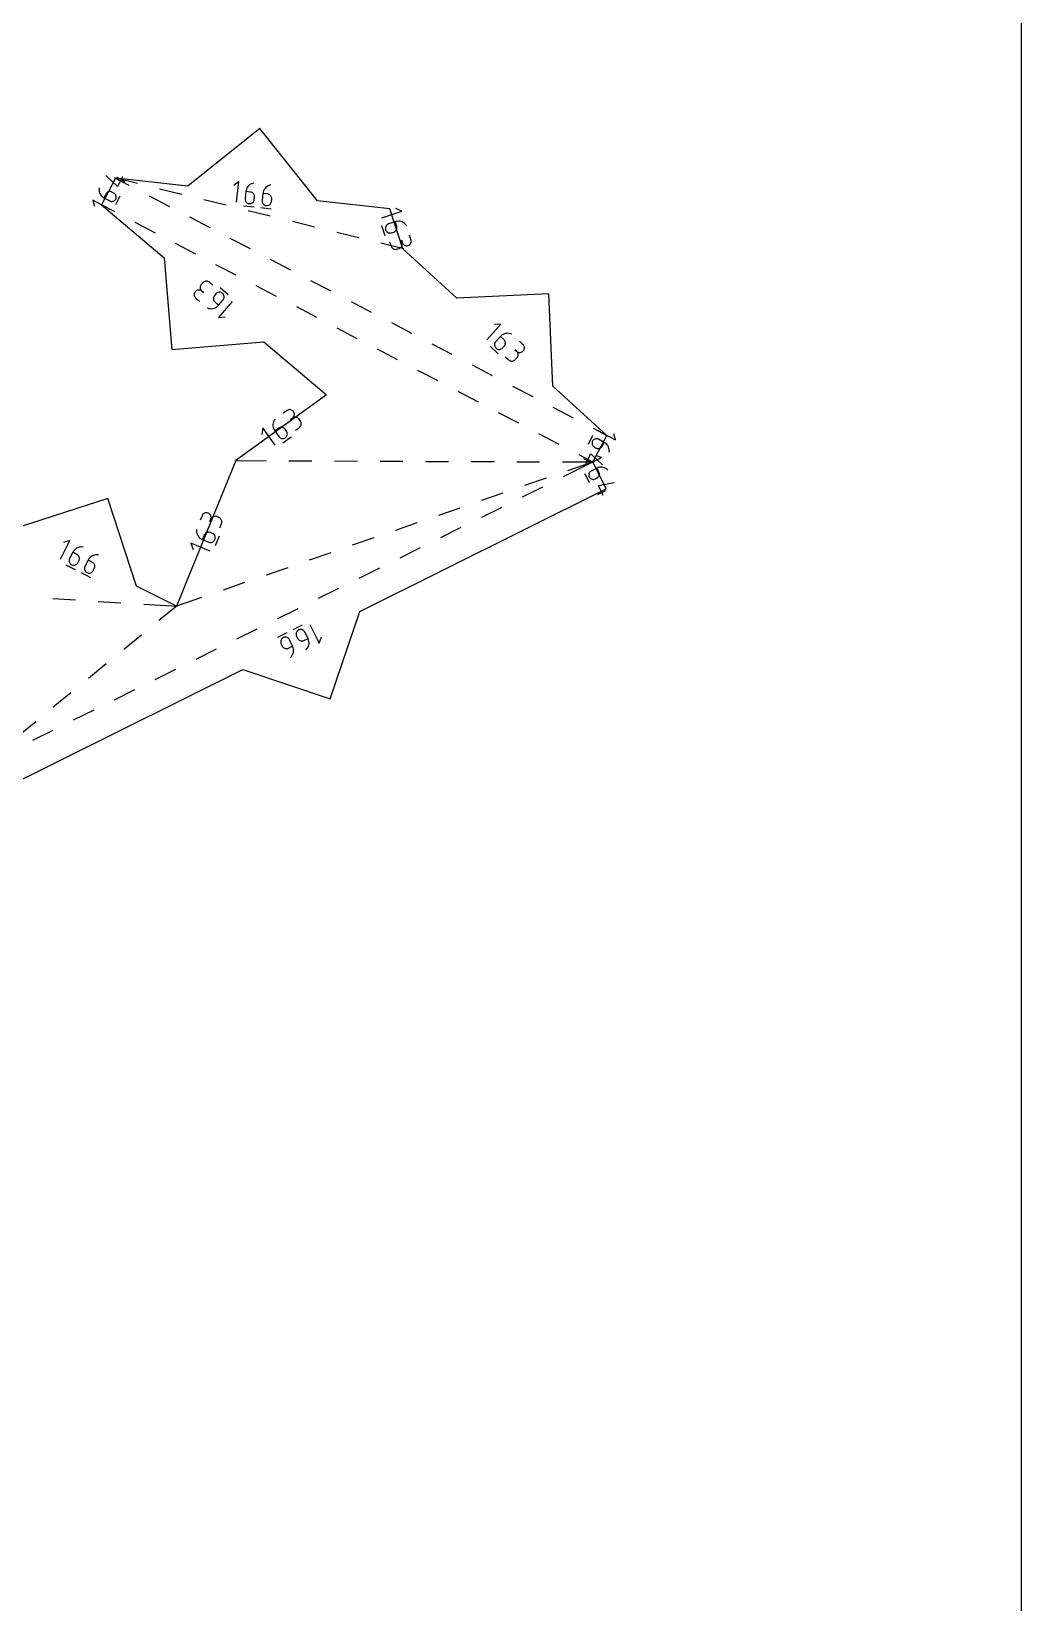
# Model space of a CAD drawing. Extents: x -2 to 214, y 3 to 282.
# Drawn here: x 190.28 to 214.39, y 203.37 to 241.63 of the extents above; entities that cross this region are included whole.
import ezdxf

# ---------------------------------------------------------------- set-up
doc = ezdxf.new("R2010")
doc.units = 0
doc.layers.add('Layer_1', color=7, linetype='CONTINUOUS')

msp = doc.modelspace()

# ---------------------------------------------------------------- linework, layer by layer
at = {"layer": 'Layer_1', "color": 5}
for points in [[(-1.511918, 3.023787), (214.388082, 3.023787), (214.388082, 282.423787), (-1.511918, 282.423787), (-1.511918, 3.023787)], [(189.428056, 223.107569), (195.429558, 226.090298), (197.557697, 225.375228), (198.272767, 227.50337), (204.274268, 230.486099), (203.948305, 231.141963), (204.28804, 231.790802), (202.978215, 232.990522), (202.879812, 235.23343), (200.636903, 235.135023), (199.327082, 236.334742), (199.005144, 237.30879), (197.244345, 237.505068), (195.842495, 239.25867), (194.088893, 237.856816), (192.328098, 238.053098), (191.988369, 237.404255), (193.513586, 236.114778), (193.700961, 233.877546), (195.938193, 234.064917), (197.46341, 232.77544), (195.258069, 231.175798), (193.810502, 227.628917), (192.841276, 228.121395), (192.145115, 230.255796), (190.010715, 229.559638)]]:
    msp.add_lwpolyline(points, dxfattribs=at)
at = {"layer": 'Layer_1', "color": 1}
for points in [[(192.49796, 238.088312), (192.373539, 237.850681), (192.0904, 238.119851)], [(192.86444, 237.921417), (192.306546, 238.058386)], [(192.308441, 238.063389), (192.65628, 237.88126)], [(192.555809, 237.967264), (192.365736, 238.066786)], [(195.278008, 237.466707), (195.334724, 237.975498), (195.209001, 237.874967)], [(191.931904, 237.817143), (191.931904, 237.817143), (191.927854, 237.784567), (191.928524, 237.752383), (191.933706, 237.721021), (191.943189, 237.690922), (191.956764, 237.662517), (191.974212, 237.636245), (191.995333, 237.612539), (192.019911, 237.591845), (192.047735, 237.574594), (192.189982, 237.500115), (192.189982, 237.500115), (192.207882, 237.4927), (192.22629, 237.488696), (192.2448, 237.48799), (192.262993, 237.490425), (192.280466, 237.495886), (192.296799, 237.504232), (192.311588, 237.515348), (192.324422, 237.5291), (192.334885, 237.545356), (192.334885, 237.545356), (192.342304, 237.563249), (192.346305, 237.581649), (192.34701, 237.600142), (192.344576, 237.618321), (192.339104, 237.635776), (192.330733, 237.652099), (192.319589, 237.666888), (192.305806, 237.679725), (192.289511, 237.690206), (192.242165, 237.714996), (192.242165, 237.714996), (192.224279, 237.722415), (192.205895, 237.726419), (192.187431, 237.727124), (192.169281, 237.72469), (192.151853, 237.719226), (192.135559, 237.710858), (192.120798, 237.699721), (192.107978, 237.685941), (192.097504, 237.669646), (192.047742, 237.574608)], [(192.332394, 237.410386), (192.444437, 237.624371)], [(193.147738, 237.623926), (193.639196, 237.3666)], [(193.941947, 237.656876), (193.403195, 237.789143)], [(195.695217, 237.935313), (195.695217, 237.935313), (195.661498, 237.926783), (195.629974, 237.913744), (195.600997, 237.896567), (195.57492, 237.875626), (195.552088, 237.851302), (195.532854, 237.823965), (195.517569, 237.793997), (195.506583, 237.761771), (195.500247, 237.727657), (195.481398, 237.558553), (195.481398, 237.558553), (195.480975, 237.538025), (195.484079, 237.518305), (195.490486, 237.499752), (195.499884, 237.48272), (195.511991, 237.467565), (195.526519, 237.454646), (195.543184, 237.444313), (195.561694, 237.436929), (195.581771, 237.432844), (195.581771, 237.432844), (195.602292, 237.432421), (195.622001, 237.435561), (195.640536, 237.441967), (195.657551, 237.451372), (195.672685, 237.463487), (195.685583, 237.478035), (195.695901, 237.494721), (195.703278, 237.513274), (195.707363, 237.533393), (195.713635, 237.589679), (195.713635, 237.589679), (195.714094, 237.610196), (195.71099, 237.629885), (195.704597, 237.648399), (195.69521, 237.665385), (195.68311, 237.680487), (195.668582, 237.693364), (195.651906, 237.703654), (195.633368, 237.711017), (195.613253, 237.715095), (195.500268, 237.727689)], [(196.111982, 237.888855), (196.111982, 237.888855), (196.078259, 237.880325), (196.046739, 237.867287), (196.017762, 237.85011), (195.991681, 237.829169), (195.968849, 237.804845), (195.949616, 237.777508), (195.93433, 237.74754), (195.923348, 237.71531), (195.917012, 237.6812), (195.898159, 237.512092), (195.898159, 237.512092), (195.897736, 237.491568), (195.900876, 237.471844), (195.907282, 237.453295), (195.91668, 237.436263), (195.928784, 237.421107), (195.943315, 237.408185), (195.959977, 237.397856), (195.97849, 237.390472), (195.998563, 237.386387), (195.998563, 237.386387), (196.019092, 237.385964), (196.038794, 237.389103), (196.057329, 237.39551), (196.074344, 237.404915), (196.089478, 237.417029), (196.102379, 237.431578), (196.112694, 237.448264), (196.120071, 237.466813), (196.124156, 237.486936), (196.130432, 237.543221), (196.130432, 237.543221), (196.13089, 237.563739), (196.127786, 237.583427), (196.121394, 237.601941), (196.11201, 237.618927), (196.099906, 237.63403), (196.085379, 237.646903), (196.068706, 237.657197), (196.050168, 237.664559), (196.030049, 237.668637), (195.917068, 237.681232)], [(192.201105, 237.289825), (191.773132, 237.513909), (191.818485, 237.368932)], [(192.316544, 237.232421), (191.968712, 237.414549)], [(195.019457, 237.392328), (194.480705, 237.524602)], [(195.447546, 237.383417), (195.701944, 237.35506)], [(196.096967, 237.127787), (195.558212, 237.260057)], [(195.86431, 237.336959), (196.118705, 237.308603)], [(198.809317, 237.085612), (199.295395, 237.246271), (199.151585, 237.318608)], [(193.299464, 236.717757), (192.808006, 236.97509)], [(194.130658, 237.109266), (194.622116, 236.851936)], [(197.174478, 236.863239), (196.635722, 236.995513)], [(198.804329, 236.896784), (198.88466, 236.653745)], [(199.40923, 236.901868), (199.40923, 236.901868), (199.387414, 236.928958), (199.362412, 236.95217), (199.334716, 236.97134), (199.304807, 236.986312), (199.273177, 236.996917), (199.240313, 237.002999), (199.206696, 237.004374), (199.172826, 237.000917), (199.139178, 236.992451), (198.97762, 236.939051), (198.97762, 236.939051), (198.958778, 236.930891), (198.942159, 236.919824), (198.92797, 236.906263), (198.91641, 236.890621), (198.907689, 236.873293), (198.902002, 236.854701), (198.899568, 236.835249), (198.900591, 236.815342), (198.905251, 236.795396), (198.905251, 236.795396), (198.913411, 236.776558), (198.924471, 236.759949), (198.938024, 236.745774), (198.953666, 236.734235), (198.970991, 236.725535), (198.989593, 236.719873), (199.009063, 236.717439), (199.028995, 236.718462), (199.048991, 236.72314), (199.102761, 236.740917), (199.102761, 236.740917), (199.121596, 236.749069), (199.138194, 236.760111), (199.152351, 236.77364), (199.163873, 236.789258), (199.172555, 236.806554), (199.178195, 236.825128), (199.180594, 236.844577), (199.179571, 236.864495), (199.174886, 236.884479), (199.13921, 236.992422)], [(194.282384, 236.203096), (193.790926, 236.460426)], [(195.113578, 236.594602), (195.60504, 236.337272)], [(198.251984, 236.598694), (197.713233, 236.730968)], [(199.348633, 236.329451), (198.79074, 236.466424)], [(199.001172, 236.505194), (199.036848, 236.397255), (199.036848, 236.397255), (199.045008, 236.378416), (199.056064, 236.361807), (199.06961, 236.347629), (199.085238, 236.336086), (199.102539, 236.327376), (199.121109, 236.321707), (199.140529, 236.319273), (199.160401, 236.320296), (199.180309, 236.324949), (199.234358, 236.342814), (199.234358, 236.342814), (199.253111, 236.350938), (199.269664, 236.361966), (199.283814, 236.375495), (199.295342, 236.391113), (199.304052, 236.408416), (199.309725, 236.427001), (199.312159, 236.44646), (199.311136, 236.466388), (199.306462, 236.48638), (199.288597, 236.540422), (199.306462, 236.48638), (199.306462, 236.48638), (199.314622, 236.467542), (199.325685, 236.450933), (199.339242, 236.436762), (199.354888, 236.425223), (199.37222, 236.416523), (199.390825, 236.410865), (199.410302, 236.408466), (199.430238, 236.409489), (199.450233, 236.41417), (199.450233, 236.41417), (199.468983, 236.422295), (199.485539, 236.433326), (199.499685, 236.446852), (199.511218, 236.462473), (199.519924, 236.479776), (199.525597, 236.498364), (199.528031, 236.517823), (199.527008, 236.537748), (199.52233, 236.557737), (199.486657, 236.665676)], [(196.096498, 236.079941), (196.58796, 235.822608)], [(195.265308, 235.688432), (194.773846, 235.945762)], [(194.701128, 235.44595), (194.614313, 235.519349), (194.614313, 235.519349), (194.597514, 235.531146), (194.579409, 235.539535), (194.560454, 235.544545), (194.541097, 235.546238), (194.521793, 235.544615), (194.502997, 235.539754), (194.485168, 235.531679), (194.468753, 235.520436), (194.454208, 235.506064), (194.417456, 235.462594), (194.417456, 235.462594), (194.405712, 235.445869), (194.397358, 235.427818), (194.392363, 235.408891), (194.390705, 235.389548), (194.392327, 235.370244), (194.397199, 235.351431), (194.405288, 235.33357), (194.416567, 235.317109), (194.430995, 235.302507), (194.474465, 235.265759), (194.430995, 235.302507), (194.430995, 235.302507), (194.414196, 235.314304), (194.396088, 235.322686), (194.377123, 235.327689), (194.357752, 235.329347), (194.33843, 235.327724), (194.319609, 235.322827), (194.301741, 235.31471), (194.285284, 235.303414), (194.270679, 235.288975), (194.270679, 235.288975), (194.258935, 235.27225), (194.250581, 235.254198), (194.245586, 235.235272), (194.243928, 235.215929), (194.245551, 235.196625), (194.250423, 235.177815), (194.258512, 235.159953), (194.26979, 235.143489), (194.284219, 235.128888), (194.371034, 235.055492)], [(195.073559, 235.214902), (194.878088, 235.380164)], [(196.248228, 235.173772), (195.756766, 235.431098)], [(197.079418, 235.565278), (197.57088, 235.307947)], [(194.560444, 234.894531), (194.560444, 234.894531), (194.593199, 234.882825), (194.626642, 234.876098), (194.660276, 234.874228), (194.6936, 234.877086), (194.726108, 234.884568), (194.757311, 234.896555), (194.786698, 234.912931), (194.813773, 234.93358), (194.838037, 234.958376), (194.947892, 235.088318), (194.947892, 235.088318), (194.959693, 235.105121), (194.968082, 235.123236), (194.973102, 235.142212), (194.974795, 235.161594), (194.973173, 235.180923), (194.968301, 235.199743), (194.960219, 235.217608), (194.948958, 235.234051), (194.934561, 235.248628), (194.934561, 235.248628), (194.917765, 235.260425), (194.899657, 235.268807), (194.880695, 235.273813), (194.861328, 235.275471), (194.84201, 235.273848), (194.823193, 235.268955), (194.805328, 235.260844), (194.788871, 235.249548), (194.774269, 235.235113), (194.737704, 235.191866), (194.737704, 235.191866), (194.725904, 235.175074), (194.717525, 235.156987), (194.712519, 235.13805), (194.710861, 235.118717), (194.712484, 235.099434), (194.717377, 235.080646), (194.725491, 235.062809), (194.736787, 235.04637), (194.751222, 235.031779), (194.838037, 234.95838)], [(195.167966, 235.051291), (194.837445, 234.660343), (194.997856, 234.673801)], [(197.231148, 234.659108), (196.739686, 234.916438)], [(198.062338, 235.050617), (198.553796, 234.793283)], [(199.045258, 234.535953), (199.53672, 234.278623)], [(198.214064, 234.144444), (197.722606, 234.401774)], [(201.367365, 234.11885), (201.713147, 234.496368), (201.552326, 234.489288)], [(201.98063, 234.251367), (201.98063, 234.251367), (201.948365, 234.264364), (201.915215, 234.272414), (201.881683, 234.275624), (201.848272, 234.274072), (201.815492, 234.267888), (201.78384, 234.257149), (201.753822, 234.241952), (201.725949, 234.222397), (201.700719, 234.198581), (201.585794, 234.073105), (201.585794, 234.073105), (201.573334, 234.056782), (201.564233, 234.039016), (201.558468, 234.020252), (201.556034, 234.000955), (201.556881, 233.981577), (201.561001, 233.962576), (201.568371, 233.944405), (201.578968, 233.927528), (201.592776, 233.912394), (201.592776, 233.912394), (201.609092, 233.899934), (201.626851, 233.890839), (201.645597, 233.885089), (201.664887, 233.882655), (201.684255, 233.883501), (201.703252, 233.887643), (201.721423, 233.895041), (201.738314, 233.905673), (201.75348, 233.919516), (201.791728, 233.961282), (201.791728, 233.961282), (201.804185, 233.977587), (201.81328, 233.995332), (201.819033, 234.014054), (201.821468, 234.033305), (201.820586, 234.052637), (201.816441, 234.071602), (201.809043, 234.089749), (201.79841, 234.106623), (201.784567, 234.121778), (201.700729, 234.198563)], [(199.196988, 233.62978), (198.705526, 233.887114)], [(200.028182, 234.021289), (200.51964, 233.763959)], [(201.4552, 233.951619), (201.643957, 233.778726)], [(201.818166, 233.705966), (201.901996, 233.62918), (201.901996, 233.62918), (201.918312, 233.616724), (201.936071, 233.607625), (201.954814, 233.601868), (201.97409, 233.599434), (201.993443, 233.600281), (202.012416, 233.604394), (202.030552, 233.611756), (202.047401, 233.62234), (202.062507, 233.636119), (202.100956, 233.678093), (202.100956, 233.678093), (202.113352, 233.694342), (202.122415, 233.712048), (202.128158, 233.730763), (202.130593, 233.750024), (202.129746, 233.769374), (202.125626, 233.788364), (202.118245, 233.806536), (202.10763, 233.82343), (202.093794, 233.838593), (202.051817, 233.877038), (202.093794, 233.838593), (202.093794, 233.838593), (202.110114, 233.826136), (202.127873, 233.817045), (202.146626, 233.811295), (202.165916, 233.80886), (202.185287, 233.809742), (202.204284, 233.813888), (202.22246, 233.821289), (202.239358, 233.831925), (202.25452, 233.845768), (202.25452, 233.845768), (202.26692, 233.862013), (202.275983, 233.879726), (202.281723, 233.898438), (202.284157, 233.917696), (202.28331, 233.937049), (202.27919, 233.956039), (202.271813, 233.974211), (202.261198, 233.991105), (202.247362, 234.006268), (202.163532, 234.083053)], [(200.179908, 233.115119), (199.68845, 233.37245)], [(201.011102, 233.506625), (201.50256, 233.249298)], [(201.994018, 232.991965), (202.48548, 232.734631)], [(201.162828, 232.600455), (200.671366, 232.857786)], [(196.712438, 231.914525), (196.804463, 231.981274), (196.804463, 231.981274), (196.819936, 231.994764), (196.832407, 232.010339), (196.841805, 232.027548), (196.848059, 232.045945), (196.851093, 232.065073), (196.850868, 232.084483), (196.847287, 232.10373), (196.840295, 232.122357), (196.829817, 232.139918), (196.796399, 232.185991), (196.796399, 232.185991), (196.782965, 232.201397), (196.767429, 232.213822), (196.750248, 232.223198), (196.731869, 232.229446), (196.712737, 232.23248), (196.693306, 232.232247), (196.674024, 232.228659), (196.655347, 232.221646), (196.637719, 232.211126), (196.591643, 232.177704), (196.637719, 232.211126), (196.637719, 232.211126), (196.653192, 232.224617), (196.665656, 232.240195), (196.675047, 232.257418), (196.681294, 232.275829), (196.684328, 232.294982), (196.684078, 232.314427), (196.680469, 232.333713), (196.673431, 232.3524), (196.662904, 232.370028), (196.662904, 232.370028), (196.649474, 232.38543), (196.633941, 232.397862), (196.616757, 232.407236), (196.598374, 232.413483), (196.579243, 232.416517), (196.559815, 232.416284), (196.540536, 232.4127), (196.521856, 232.405683), (196.504228, 232.395163), (196.412206, 232.328411)], [(202.145748, 232.085795), (201.654286, 232.343125)], [(202.976938, 232.477301), (203.4684, 232.219971)], [(196.21761, 231.555581), (195.917022, 231.969985), (195.891739, 231.811006)], [(196.210639, 232.182961), (196.210639, 232.182961), (196.191448, 232.153955), (196.176917, 232.123091), (196.167054, 232.090882), (196.161864, 232.057841), (196.16137, 232.024482), (196.165551, 231.991321), (196.174423, 231.958869), (196.187998, 231.927641), (196.206279, 231.898156), (196.306186, 231.760417), (196.306186, 231.760417), (196.319679, 231.744941), (196.335265, 231.732463), (196.352491, 231.723058), (196.370906, 231.716793), (196.390059, 231.713724), (196.4095, 231.71395), (196.428776, 231.71753), (196.447438, 231.724533), (196.465034, 231.735025), (196.465034, 231.735025), (196.480507, 231.748515), (196.492974, 231.764093), (196.502369, 231.781313), (196.508613, 231.799717), (196.511647, 231.818866), (196.511397, 231.838307), (196.507788, 231.857594), (196.500757, 231.876277), (196.49023, 231.893905), (196.456977, 231.939745), (196.456977, 231.939745), (196.443497, 231.955218), (196.427936, 231.967681), (196.410745, 231.977065), (196.392373, 231.983306), (196.373256, 231.98634), (196.353846, 231.986079), (196.334584, 231.982463), (196.315922, 231.975428), (196.298301, 231.964902), (196.206279, 231.898153)], [(203.959862, 231.96264), (204.307701, 231.780512)], [(204.075305, 231.905236), (204.503277, 231.681148), (204.457924, 231.826122)], [(196.399047, 231.60813), (196.606248, 231.758424)], [(203.128668, 231.571131), (202.637206, 231.828461)], [(203.944015, 231.784678), (203.831973, 231.57069)], [(204.344503, 231.377915), (204.344503, 231.377915), (204.348559, 231.410487), (204.347854, 231.442674), (204.342668, 231.474032), (204.333178, 231.504135), (204.319596, 231.532541), (204.302134, 231.558816), (204.281003, 231.582515), (204.256414, 231.603213), (204.22858, 231.62046), (204.086329, 231.694942), (204.086329, 231.694942), (204.068443, 231.702361), (204.050028, 231.706365), (204.031507, 231.70707), (204.013304, 231.704636), (203.995842, 231.699182), (203.979508, 231.690829), (203.964727, 231.679713), (203.951886, 231.665965), (203.941408, 231.649712), (203.941408, 231.649712), (203.934, 231.631816), (203.930013, 231.613419), (203.929308, 231.594922), (203.931777, 231.576747), (203.937245, 231.559288), (203.945606, 231.542962), (203.956754, 231.528177), (203.970547, 231.515339), (203.986846, 231.504855), (204.034189, 231.480069), (204.034189, 231.480069), (204.052074, 231.47265), (204.070454, 231.468649), (204.08894, 231.467944), (204.107072, 231.470378), (204.1245, 231.475846), (204.140798, 231.484214), (204.155544, 231.495351), (204.16835, 231.50913), (204.178827, 231.525422), (204.22859, 231.620456)], [(195.235879, 231.175882), (195.997311, 231.172919)], [(196.552061, 231.170756), (197.106808, 231.168605)], [(197.661561, 231.166438), (198.216312, 231.164287)], [(198.771062, 231.16212), (199.325812, 231.159969)], [(199.880562, 231.157802), (200.435312, 231.155651)], [(200.990062, 231.153481), (201.544812, 231.151329)], [(202.099562, 231.149163), (202.654312, 231.147011)], [(203.209063, 231.144841), (203.970495, 231.141878)], [(203.231764, 230.785848), (203.968173, 231.151841)], [(203.96927, 231.14923), (203.334884, 230.929397)], [(203.967962, 231.131672), (203.62013, 231.313801)], [(203.720594, 231.227797), (203.910667, 231.128275)], [(203.7308, 231.036877), (204.163408, 231.251881), (204.019407, 231.300244)], [(203.778442, 231.106752), (203.902867, 231.344383), (204.186003, 231.075207)], [(202.810713, 230.747755), (202.286538, 230.566113)], [(203.751367, 230.859822), (203.858865, 230.64352)], [(204.315744, 230.945367), (204.315744, 230.945367), (204.291755, 230.967761), (204.265297, 230.986102), (204.236863, 231.000312), (204.206912, 231.010303), (204.175938, 231.015986), (204.144435, 231.017256), (204.112862, 231.014081), (204.081676, 231.006327), (204.051372, 230.993923), (203.907587, 230.922461), (203.907587, 230.922461), (203.891077, 230.912319), (203.877037, 230.899767), (203.865607, 230.885201), (203.856893, 230.869043), (203.851072, 230.851694), (203.84825, 230.833564), (203.848571, 230.815068), (203.852169, 230.796607), (203.85919, 230.778595), (203.85919, 230.778595), (203.869314, 230.762088), (203.881873, 230.748051), (203.896443, 230.736621), (203.9126, 230.727932), (203.929957, 230.722118), (203.94809, 230.719331), (203.96661, 230.719674), (203.985096, 230.7233), (204.003158, 230.730342), (204.051013, 230.754126), (204.051013, 230.754126), (204.067523, 230.764258), (204.081563, 230.776792), (204.092993, 230.791323), (204.101671, 230.807448), (204.107492, 230.824766), (204.110315, 230.842871), (204.109962, 230.86136), (204.106328, 230.879824), (204.099273, 230.897869), (204.051528, 230.993937)], [(201.76236, 230.384471), (201.238188, 230.20283)], [(202.238197, 230.292047), (202.734982, 230.538946)], [(204.071131, 230.352104), (204.263265, 230.44759)], [(204.203092, 230.327903), (204.083708, 230.568106), (204.46782, 230.639381)], [(200.714013, 230.021188), (200.189839, 229.839546)], [(201.244634, 229.798246), (201.741415, 230.045148)], [(194.865286, 229.536012), (194.90824, 229.641267), (194.90824, 229.641267), (194.914269, 229.660892), (194.916633, 229.680701), (194.915539, 229.700276), (194.911147, 229.719206), (194.903644, 229.737064), (194.893208, 229.753433), (194.880014, 229.767893), (194.864245, 229.780029), (194.846081, 229.789416), (194.793383, 229.810929), (194.793383, 229.810929), (194.773842, 229.816926), (194.75409, 229.81929), (194.73455, 229.818196), (194.715638, 229.813804), (194.697777, 229.806297), (194.681394, 229.795851), (194.666908, 229.782629), (194.654745, 229.766817), (194.645318, 229.748579), (194.62381, 229.695877), (194.645318, 229.748579), (194.645318, 229.748579), (194.651344, 229.768204), (194.653708, 229.788016), (194.652614, 229.807598), (194.648204, 229.826532), (194.640676, 229.8444), (194.630198, 229.860783), (194.616955, 229.875268), (194.601122, 229.887429), (194.582877, 229.896851), (194.582877, 229.896851), (194.56334, 229.902848), (194.543591, 229.905212), (194.524048, 229.904118), (194.505135, 229.89973), (194.487278, 229.892223), (194.470895, 229.881774), (194.45641, 229.868555), (194.444242, 229.85274), (194.434816, 229.834505), (194.391858, 229.72925)], [(199.665664, 229.657904), (199.141492, 229.476259)], [(200.251067, 229.304446), (200.747852, 229.551348)], [(190.986879, 228.776517), (191.218784, 229.23292), (191.065749, 229.182981)], [(194.634308, 228.970023), (194.160323, 229.163469), (194.222719, 229.015076)], [(194.297384, 229.499302), (194.297384, 229.499302), (194.296397, 229.464536), (194.300337, 229.430652), (194.308955, 229.398083), (194.321976, 229.367279), (194.339146, 229.338676), (194.360193, 229.312711), (194.384852, 229.289823), (194.412859, 229.270459), (194.443946, 229.255053), (194.601486, 229.190756), (194.601486, 229.190756), (194.621111, 229.18473), (194.640933, 229.182367), (194.66053, 229.18346), (194.679481, 229.187853), (194.697367, 229.195363), (194.713761, 229.205812), (194.728249, 229.21902), (194.740406, 229.234814), (194.749815, 229.253014), (194.749815, 229.253014), (194.755844, 229.272639), (194.758207, 229.292448), (194.757114, 229.31203), (194.752708, 229.330964), (194.745183, 229.348829), (194.734712, 229.365212), (194.721473, 229.379693), (194.70564, 229.391853), (194.687398, 229.401276), (194.634964, 229.422672), (194.634964, 229.422672), (194.615346, 229.428705), (194.595552, 229.431068), (194.576001, 229.429975), (194.557085, 229.425582), (194.539249, 229.418065), (194.522898, 229.407605), (194.508444, 229.394372), (194.496302, 229.37855), (194.486886, 229.360308), (194.443932, 229.255053)], [(194.760712, 229.11039), (194.857433, 229.347382)], [(198.617318, 229.294621), (198.093139, 229.112979)], [(191.542162, 229.06861), (191.542162, 229.06861), (191.507597, 229.072473), (191.473504, 229.071344), (191.440336, 229.065446), (191.408561, 229.055007), (191.378635, 229.040257), (191.351023, 229.021426), (191.326181, 228.998743), (191.304573, 228.972429), (191.286652, 228.942718), (191.209573, 228.791023), (191.209573, 228.791023), (191.201946, 228.771959), (191.197942, 228.752401), (191.197413, 228.73278), (191.200235, 228.713532), (191.20624, 228.695089), (191.215302, 228.677888), (191.227272, 228.662358), (191.242008, 228.648939), (191.259368, 228.638063), (191.259368, 228.638063), (191.278425, 228.630432), (191.297976, 228.626435), (191.31758, 228.625906), (191.336813, 228.628728), (191.355239, 228.634753), (191.37243, 228.643837), (191.387955, 228.655835), (191.401379, 228.670606), (191.412272, 228.688012), (191.437926, 228.738502), (191.437926, 228.738502), (191.445553, 228.757552), (191.449558, 228.777082), (191.450087, 228.796661), (191.447264, 228.815859), (191.441246, 228.834253), (191.432169, 228.851412), (191.420175, 228.866909), (191.405407, 228.880315), (191.388005, 228.891205), (191.286655, 228.9427)], [(191.916014, 228.87865), (191.916014, 228.87865), (191.881449, 228.882516), (191.847353, 228.881387), (191.814189, 228.875489), (191.78241, 228.865054), (191.752488, 228.850304), (191.724876, 228.831473), (191.700033, 228.808786), (191.678422, 228.782472), (191.660505, 228.752765), (191.583426, 228.601067), (191.583426, 228.601067), (191.575799, 228.582003), (191.571791, 228.562445), (191.571262, 228.542823), (191.574085, 228.523576), (191.580092, 228.505136), (191.589155, 228.487931), (191.601125, 228.472405), (191.61586, 228.458985), (191.633221, 228.448106), (191.633221, 228.448106), (191.652278, 228.440479), (191.671825, 228.436482), (191.691433, 228.435953), (191.710666, 228.438775), (191.729092, 228.4448), (191.746282, 228.453884), (191.761805, 228.465886), (191.775231, 228.480657), (191.786125, 228.498059), (191.811779, 228.548549), (191.811779, 228.548549), (191.819406, 228.567602), (191.82341, 228.587128), (191.823939, 228.606708), (191.821117, 228.625909), (191.815099, 228.644303), (191.806018, 228.661462), (191.794027, 228.67696), (191.779257, 228.690365), (191.761858, 228.701252), (191.660508, 228.752751)], [(197.568968, 228.931334), (197.044793, 228.749696)], [(199.257503, 228.810648), (199.754285, 229.057551)], [(191.116334, 228.638959), (191.344539, 228.523004)], [(191.490187, 228.448998), (191.718388, 228.333047)], [(196.520618, 228.568054), (195.996443, 228.386408)], [(198.26394, 228.316848), (198.760718, 228.56375)], [(195.472272, 228.20477), (194.948097, 228.023129)], [(197.270373, 227.823051), (197.767155, 228.069953)], [(190.80039, 227.817607), (191.354057, 227.782901)], [(191.907728, 227.748191), (192.461395, 227.713485)], [(193.015062, 227.678779), (193.832649, 227.627527)], [(193.82765, 227.643), (193.385761, 227.280214)], [(194.423922, 227.841483), (193.789536, 227.621653)], [(196.276806, 227.329253), (196.773592, 227.576152)], [(192.956991, 226.928205), (192.528221, 226.5762)], [(195.283243, 226.835453), (195.780025, 227.082351)], [(196.498689, 226.978959), (196.269469, 226.865037)], [(196.589346, 226.38087), (196.589346, 226.38087), (196.613078, 226.406299), (196.632516, 226.434334), (196.647572, 226.464468), (196.658159, 226.496193), (196.664181, 226.529005), (196.665557, 226.562403), (196.66217, 226.595874), (196.653954, 226.628915), (196.640806, 226.661025), (196.565079, 226.813397), (196.565079, 226.813397), (196.554333, 226.830895), (196.541026, 226.845779), (196.525596, 226.857907), (196.508468, 226.867136), (196.490085, 226.87332), (196.470876, 226.876319), (196.451269, 226.875983), (196.431708, 226.872166), (196.412622, 226.864726), (196.412622, 226.864726), (196.395128, 226.853984), (196.380255, 226.840688), (196.368141, 226.825261), (196.358933, 226.808144), (196.35277, 226.789761), (196.349807, 226.770545), (196.350159, 226.750931), (196.354001, 226.731341), (196.361466, 226.712213), (196.386668, 226.661498), (196.386668, 226.661498), (196.397403, 226.644007), (196.410686, 226.629141), (196.426088, 226.617041), (196.443176, 226.607844), (196.461528, 226.601699), (196.480715, 226.598735), (196.500305, 226.599123), (196.519874, 226.602972), (196.538998, 226.61044), (196.640799, 226.661036)], [(196.874214, 227.165593), (196.644993, 227.05167)], [(196.964868, 226.567504), (196.964868, 226.567504), (196.988599, 226.592932), (197.008037, 226.620967), (197.023097, 226.651102), (197.03368, 226.682827), (197.039702, 226.715639), (197.041078, 226.749036), (197.037692, 226.782508), (197.029475, 226.815549), (197.016331, 226.847659), (196.9406, 227.000034), (196.9406, 227.000034), (196.929858, 227.017528), (196.916551, 227.032412), (196.901117, 227.044541), (196.883993, 227.053769), (196.865607, 227.059953), (196.846398, 227.062952), (196.826794, 227.062613), (196.807232, 227.058796), (196.788144, 227.051356), (196.788144, 227.051356), (196.770653, 227.040614), (196.755776, 227.027318), (196.743662, 227.011891), (196.734454, 226.994774), (196.728295, 226.976391), (196.725332, 226.957175), (196.725684, 226.937561), (196.72953, 226.917971), (196.736991, 226.898843), (196.762193, 226.848128), (196.762193, 226.848128), (196.772932, 226.830641), (196.786214, 226.815771), (196.801613, 226.803671), (196.818701, 226.794474), (196.837053, 226.788329), (196.856237, 226.785365), (196.875834, 226.785753), (196.895402, 226.789602), (196.914523, 226.797071), (197.016327, 226.847666)], [(197.061846, 227.187384), (197.289691, 226.728942), (197.340943, 226.88154)], [(194.289676, 226.341652), (194.786461, 226.588551)], [(192.099452, 226.224191), (191.670682, 225.872182)], [(193.296113, 225.847855), (193.792894, 226.094753)], [(191.241913, 225.520174), (190.813146, 225.168165)], [(192.302546, 225.354054), (192.799328, 225.600953)], [(191.308979, 224.860257), (191.805764, 225.107156)], [(190.384373, 224.81616), (189.955607, 224.464151)], [(190.315416, 224.366456), (190.812197, 224.613355)]]:
    msp.add_lwpolyline(points, dxfattribs=at)

doc.saveas('drawing.dxf')
